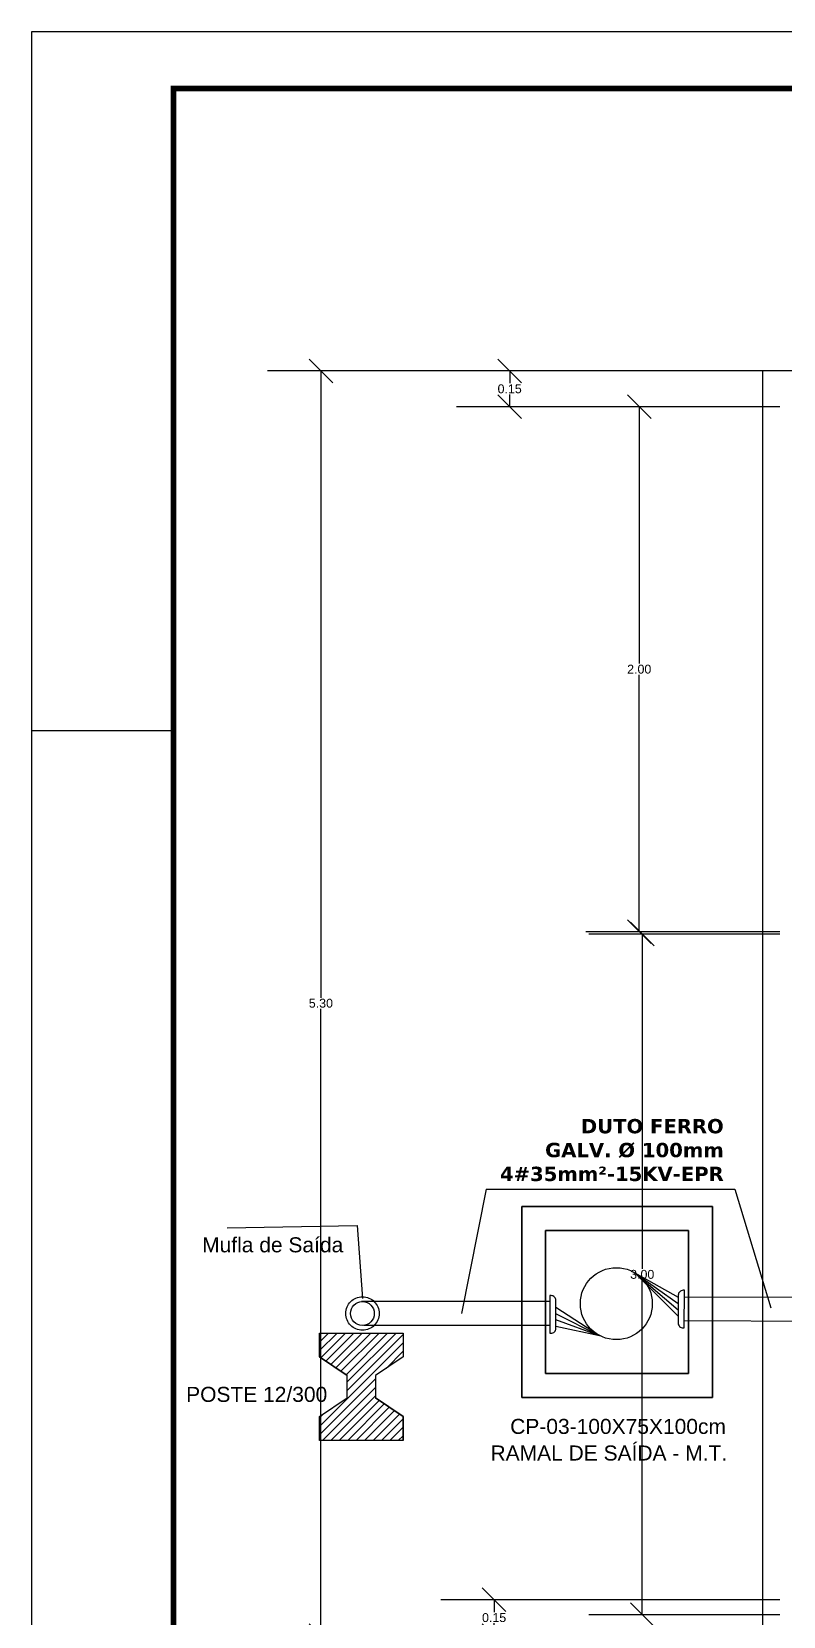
# Model space of a CAD drawing. Header units: metres. Extents: x 4188.7 to 4272.1, y 2012.8 to 2020.9.
# Drawn here: x 4200.79 to 4203.32, y 2015.5 to 2020.85 of the extents above; entities that cross this region are included whole.
import ezdxf
from ezdxf.enums import TextEntityAlignment as Align

# ---------------------------------------------------------------- set-up
doc = ezdxf.new("R2010")
doc.units = ezdxf.units.M
doc.linetypes.add('PHANTOMX2', pattern=[5, 2.5, -0.5, 0.5, -0.5, 0.5, -0.5])
doc.linetypes.add('TRAÇO-PTO_P', pattern=[0.5, 0.25, -0.125, 0, -0.125])
for name, color, linetype in [('A-PARED', 7, 'Continuous'), ('ARQ-FOLHA', 7, 'Continuous'), ('E-ALTATENSAOISOLADO', 4, 'Continuous'), ('E-ATERRAMENTO', 3, 'TRAÇO-PTO_P'), ('E-RADIADORTRAFO', 6, 'PHANTOMX2'), ('E-TELAPROTEÇÃO', 2, 'Continuous'), ('QUADRO CARGAS', 7, 'Continuous'), ('TEXTO_60', 1, 'Continuous')]:
    doc.layers.add(name, color=color, linetype=linetype)
doc.layers.add('LUMINÁRIA', color=2, linetype='Continuous', lineweight=20)
doc.styles.add('arial', font='arial.ttf')
doc.styles.get("Standard").update_dxf_attribs({"font": 'arial.ttf'})
doc.dimstyles.get("Standard").update_dxf_attribs({"dimtxt": 0.03, "dimasz": 0.08, "dimexe": 0.18, "dimexo": 0.0625, "dimgap": 0.0035, "dimtad": 0, "dimtih": 1, "dimtoh": 1, "dimdec": 4, "dimzin": 0, "dimdsep": 46, "dimtxsty": 'Standard', "dimblk": 'OBLIQUE', "dimcen": 0.05, "dimadec": 0, "dimazin": 0, "dimtfac": 1, "dimtdec": 4, "dimtofl": 0, "dimtmove": 0, "dimatfit": 3, "dimldrblk": 'OBLIQUE', "dimfxl": 1, "dimtolj": 1, "dimtzin": 0, "dimarcsym": 0})

# ---------------------------------------------------------------- blocks, each defined once
blk = doc.blocks.new('FOLHA A2')
at = {"layer": 'ARQ-FOLHA'}
for p, q in [((594, 0), (0, 0)), ((0, 0), (0, -420)), ((0, -123), (25, -123))]:
    blk.add_line(p, q, dxfattribs=at)
at = {"layer": 'ARQ-FOLHA', "const_width": 1}
blk.add_lwpolyline([(25, -410), (584, -410), (584, -10), (25, -10), (25, -410)], dxfattribs=at)
blk = doc.blocks.new('_OBLIQUE')
at = {"color": 0, "linetype": 'ByBlock'}
blk.add_line((-0.5, -0.5), (0.5, 0.5), dxfattribs=at)
blk = doc.blocks.new('*D37')
at = {"color": 0, "lineweight": -2, "transparency": 16777216}
for p, q in [((4203.3127, 2017.8059), (4202.6678, 2017.8059)), ((4202.8478, 2017.8059), (4202.8478, 2016.6766)), ((4202.8478, 2015.5096), (4202.8478, 2016.6389)), ((4203.3128, 2015.5096), (4202.6678, 2015.5096))]:
    blk.add_line(p, q, dxfattribs=at)
at = {"color": 0, "lineweight": -2, "transparency": 16777216, "xscale": 0.08, "yscale": 0.08, "zscale": 0.08}
for p, rotation in [((4202.8478, 2017.8059), 90), ((4202.8478, 2015.5096), 270)]:
    blk.add_blockref('_OBLIQUE', p, dxfattribs=dict(at, rotation=rotation))
at = {"color": 0, "transparency": 16777216, "insert": (4202.8478, 2016.6577), "char_height": 0.03, "attachment_point": 5}
blk.add_mtext('\\A1;3.00', dxfattribs=at)
blk = doc.blocks.new('*D38')
at = {"color": 0, "lineweight": -2, "transparency": 16777216}
for p, q in [((4203.3126, 2019.585), (4202.6577, 2019.585)), ((4202.8377, 2019.585), (4202.8377, 2018.7183)), ((4202.8377, 2017.814), (4202.8377, 2018.6807)), ((4203.3127, 2017.814), (4202.6577, 2017.814))]:
    blk.add_line(p, q, dxfattribs=at)
at = {"color": 0, "lineweight": -2, "transparency": 16777216, "xscale": 0.08, "yscale": 0.08, "zscale": 0.08}
for p, rotation in [((4202.8377, 2019.585), 90), ((4202.8377, 2017.814), 270)]:
    blk.add_blockref('_OBLIQUE', p, dxfattribs=dict(at, rotation=rotation))
at = {"color": 0, "transparency": 16777216, "insert": (4202.8377, 2018.6995), "char_height": 0.03, "attachment_point": 5}
blk.add_mtext('\\A1;2.00', dxfattribs=at)
blk = doc.blocks.new('*D39')
at = {"color": 0, "lineweight": -2, "transparency": 16777216}
for p, q in [((4203.1921, 2019.7056), (4201.5828, 2019.7056)), ((4201.7628, 2019.7056), (4201.7628, 2017.5913)), ((4201.7628, 2015.4394), (4201.7628, 2017.5537)), ((4203.1921, 2015.4394), (4201.5828, 2015.4394))]:
    blk.add_line(p, q, dxfattribs=at)
at = {"color": 0, "lineweight": -2, "transparency": 16777216, "xscale": 0.08, "yscale": 0.08, "zscale": 0.08}
for p, rotation in [((4201.7628, 2019.7056), 90), ((4201.7628, 2015.4394), 270)]:
    blk.add_blockref('_OBLIQUE', p, dxfattribs=dict(at, rotation=rotation))
at = {"color": 0, "transparency": 16777216, "insert": (4201.7628, 2017.5725), "char_height": 0.03, "attachment_point": 5}
blk.add_mtext('\\A1;5.30', dxfattribs=at)
blk = doc.blocks.new('*D40')
at = {"color": 0, "lineweight": -2, "transparency": 16777216}
for p, q in [((4203.3126, 2019.7056), (4202.2202, 2019.7056)), ((4202.4002, 2019.7056), (4202.4002, 2019.6641)), ((4202.4002, 2019.585), (4202.4002, 2019.6265)), ((4203.3126, 2019.585), (4202.2202, 2019.585))]:
    blk.add_line(p, q, dxfattribs=at)
at = {"color": 0, "lineweight": -2, "transparency": 16777216, "xscale": 0.08, "yscale": 0.08, "zscale": 0.08}
for p, rotation in [((4202.4002, 2019.7056), 90), ((4202.4002, 2019.585), 270)]:
    blk.add_blockref('_OBLIQUE', p, dxfattribs=dict(at, rotation=rotation))
at = {"color": 0, "transparency": 16777216, "insert": (4202.4002, 2019.6453), "char_height": 0.03, "attachment_point": 5}
blk.add_mtext('\\A1;0.15', dxfattribs=at)
blk = doc.blocks.new('*D41')
at = {"color": 0, "lineweight": -2, "transparency": 16777216}
for p, q in [((4203.3128, 2015.5601), (4202.1677, 2015.5601)), ((4202.3477, 2015.5601), (4202.3477, 2015.5185)), ((4202.3477, 2015.4394), (4202.3477, 2015.4809)), ((4203.3128, 2015.4394), (4202.1677, 2015.4394))]:
    blk.add_line(p, q, dxfattribs=at)
at = {"color": 0, "lineweight": -2, "transparency": 16777216, "xscale": 0.08, "yscale": 0.08, "zscale": 0.08}
for p, rotation in [((4202.3477, 2015.5601), 90), ((4202.3477, 2015.4394), 270)]:
    blk.add_blockref('_OBLIQUE', p, dxfattribs=dict(at, rotation=rotation))
at = {"color": 0, "transparency": 16777216, "insert": (4202.3477, 2015.4997), "char_height": 0.03, "attachment_point": 5}
blk.add_mtext('\\A1;0.15', dxfattribs=at)

msp = doc.modelspace()

# ---------------------------------------------------------------- hatches: boundary and pattern name
at = {"layer": 'E-ALTATENSAOISOLADO'}
h = msp.add_hatch(dxfattribs=at)
h.set_pattern_fill('ANSI31', color=256, scale=0.160994, angle=360, style=0)
h.set_pattern_definition([(225, (4336.179793, 2106.595595), (0.0142299933, -0.0142299933), [])])
h.paths.add_polyline_path([(4202.0402, 2016.09767), (4202.0402, 2016.17817), (4201.94711, 2016.2408), (4201.94711, 2016.31678), (4202.0402, 2016.37941), (4202.0402, 2016.45991), (4201.75846, 2016.45991), (4201.75846, 2016.37941), (4201.85156, 2016.31678), (4201.85156, 2016.2408), (4201.75846, 2016.17817), (4201.75846, 2016.09767)])

# ---------------------------------------------------------------- linework, layer by layer
at = {"ltscale": 10}
for points in [[(4201.75846, 2016.45991), (4201.75846, 2016.37941), (4201.85156, 2016.31678)], [(4202.0402, 2016.45991), (4202.0402, 2016.37941), (4201.94711, 2016.31678)], [(4201.75846, 2016.09767), (4201.75846, 2016.17817), (4201.85156, 2016.2408)], [(4202.0402, 2016.09767), (4202.0402, 2016.17817), (4201.94711, 2016.2408)]]:
    msp.add_lwpolyline(points, dxfattribs=at)
at = {"layer": 'A-PARED'}
for p in [(4206.91017, 2019.7057), (4203.2546, 2015.43936)]:
    msp.add_line(p, (4203.2546, 2019.70563), dxfattribs=at)
at = {"layer": 'E-ALTATENSAOISOLADO'}
for p, q in [((4202.82256, 2016.66333), (4202.96948, 2016.51713)), ((4202.82256, 2016.66333), (4202.96946, 2016.5593)), ((4202.82256, 2016.66333), (4202.96947, 2016.5385)), ((4202.82256, 2016.66333), (4202.96944, 2016.58101)), ((4202.70377, 2016.44993), (4202.55614, 2016.54631)), ((4202.70377, 2016.44993), (4202.55615, 2016.52494)), ((4202.70377, 2016.44993), (4202.55616, 2016.50413)), ((4202.70377, 2016.44993), (4202.55617, 2016.48243))]:
    msp.add_line(p, q, dxfattribs=at)
msp.add_lwpolyline([(4201.44617, 2016.81461), (4201.88583, 2016.823), (4201.90341, 2016.57699)], dxfattribs=at)
msp.add_circle((4202.7604, 2016.55901), 0.12144, dxfattribs=at)
at = {"layer": 'E-ATERRAMENTO', "color": 6, "ltscale": 10}
for p, q in [((4202.53567, 2016.56611), (4201.90018, 2016.56611)), ((4202.53567, 2016.48561), (4201.9081, 2016.48561))]:
    msp.add_line(p, q, dxfattribs=at)
msp.add_circle((4201.90295, 2016.52586), 0.05635, dxfattribs=at)
at = {"layer": 'E-RADIADORTRAFO'}
for p, q in [((4203.47473, 2016.57967), (4202.9896, 2016.58137)), ((4203.47473, 2016.49923), (4202.9896, 2016.50088))]:
    msp.add_line(p, q, dxfattribs=at)
at = {"layer": 'E-TELAPROTEÇÃO'}
for points in [[(4203.0848, 2016.88664), (4203.0848, 2016.24266), (4202.44082, 2016.24266), (4202.44082, 2016.88664)], [(4203.0848, 2016.24266), (4203.0848, 2016.88664), (4202.44082, 2016.88664), (4202.44082, 2016.24266)], [(4203.0043, 2016.80614), (4203.0043, 2016.32316), (4202.52132, 2016.32316), (4202.52132, 2016.80614)], [(4203.0043, 2016.32316), (4203.0043, 2016.80614), (4202.52132, 2016.80614), (4202.52132, 2016.32316)]]:
    msp.add_lwpolyline(points, close=True, dxfattribs=at)
for points in [[(4202.53588, 2016.5862), (4202.53561, 2016.45939), (4202.53994, 2016.45938, 0.4142136), (4202.55608, 2016.47545), (4202.55627, 2016.57006, 0.4142136), (4202.54021, 2016.58619)], [(4202.98974, 2016.47723), (4202.99, 2016.60404), (4202.98567, 2016.60405, 0.4142136), (4202.96954, 2016.58799), (4202.96934, 2016.49337, 0.4142136), (4202.98541, 2016.47724)]]:
    msp.add_lwpolyline(points, format="xyb", close=True, dxfattribs=at)
msp.add_lwpolyline([(4201.75846, 2016.09767), (4201.75846, 2016.17817), (4201.85156, 2016.2408), (4201.85156, 2016.31678), (4201.75846, 2016.37941), (4201.75846, 2016.45991), (4202.0402, 2016.45991), (4202.0402, 2016.37941), (4201.94711, 2016.31678), (4201.94711, 2016.2408), (4202.0402, 2016.17817), (4202.0402, 2016.09767), (4201.75846, 2016.09767)], dxfattribs=at)
msp.add_circle((4201.90295, 2016.52586), 0.04025, dxfattribs=at)
at = {"layer": 'QUADRO CARGAS'}
for p, q in [((4202.32044, 2016.94482), (4202.23726, 2016.52583)), ((4202.32044, 2016.94482), (4203.16046, 2016.94482)), ((4203.16046, 2016.94482), (4203.28248, 2016.54526))]:
    msp.add_line(p, q, dxfattribs=at)

# ---------------------------------------------------------------- block references
at = {"layer": 'ARQ-FOLHA', "xscale": 0.01916579205580684, "yscale": 0.01916579205580684, "zscale": 0.01916579205580684}
msp.add_blockref('FOLHA A2', (4200.78621, 2020.85025), dxfattribs=at)

# ---------------------------------------------------------------- texts
at = {"layer": 'LUMINÁRIA', "color": 2, "lineweight": 20, "insert": (4203.12299, 2016.97177), "char_height": 0.0482982, "width": 0.9480169, "attachment_point": 9, "style": 'arial'}
msp.add_mtext('\\A1;{\\fVerdana|b1|i0|c0|p34;\\C1;DUTO FERRO \\PGALV. %%C 100mm\\P4#35mm²-15KV-EPR}', dxfattribs=at)
at = {"layer": 'TEXTO_60', "style": 'arial'}
for s, p in [('Mufla de Saída', (4201.60007, 2016.75754)), ('POSTE 12/300 ', (4201.55589, 2016.25299)), ('CP-03-100X75X100cm', (4202.7662, 2016.14492)), ('RAMAL DE SAÍDA - M.T.', (4202.73498, 2016.05521))]:
    msp.add_text(s, height=0.0507131, dxfattribs=at).set_placement(p, align=Align.MIDDLE_CENTER)

# ---------------------------------------------------------------- dimensions: what is measured, and where the dimension line sits
for base, p1, p2, text, picture, middle in [((4201.76277, 2015.43936), (4203.2546, 2019.70563), (4203.2546, 2015.43936), '5.30', '*D39', (4201.76277, 2017.57249)), ((4202.40021, 2019.70563), (4203.3751, 2019.58496), (4203.3751, 2019.70563), '0.15', '*D40', (4202.40021, 2019.64529)), ((4202.83774, 2019.58496), (4203.3752, 2017.81402), (4203.3751, 2019.58496), '2.00', '*D38', (4202.83774, 2018.69949)), ((4202.84775, 2015.50959), (4203.37521, 2017.80588), (4203.37534, 2015.50959), '3.00', '*D37', (4202.84775, 2016.65773)), ((4202.34774, 2015.43936), (4203.37535, 2015.5601), (4203.37535, 2015.43936), '0.15', '*D41', (4202.34774, 2015.49973))]:
    dim = msp.add_linear_dim(base=base, p1=p1, p2=p2, angle=90, text=text, dimstyle='Standard')
    dim.commit()
    dim.dimension.update_dxf_attribs({"geometry": picture, "text_midpoint": middle})

doc.saveas('drawing.dxf')
